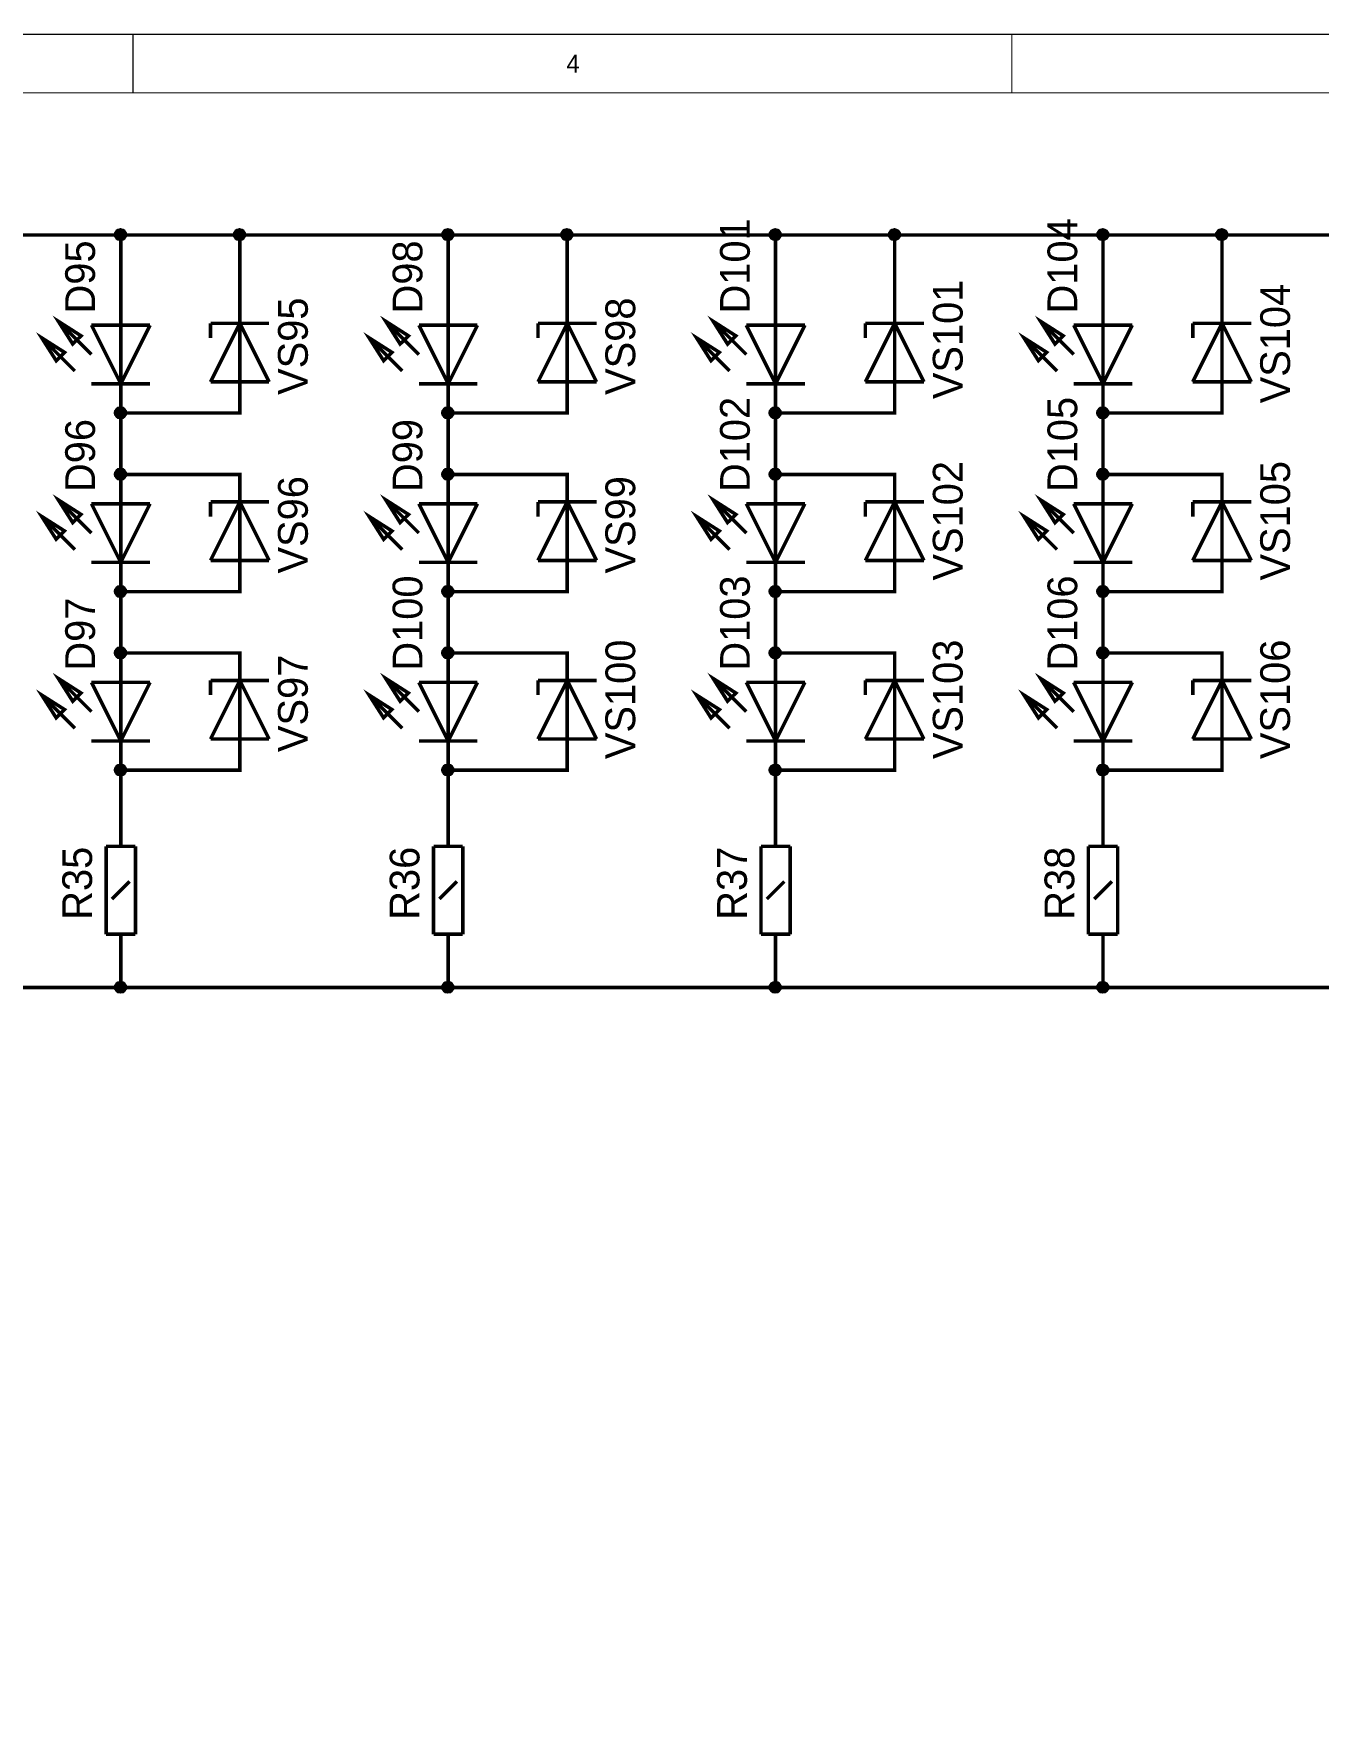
# Model space of a CAD drawing. Header units: millimetres. Extents: x 0 to 450, y 0 to 282.
# Drawn here: x 216.5 to 326.2, y 138.1 to 282 of the extents above; entities that cross this region are included whole.
import ezdxf

# ---------------------------------------------------------------- set-up
doc = ezdxf.new("R2010")
doc.units = ezdxf.units.MM
doc.layers.add('Sheet', color=255, linetype='Continuous')

msp = doc.modelspace()

# ---------------------------------------------------------------- linework, layer by layer
at = {"layer": 'Sheet'}
for points, const_width in [([(0, 282), (449.96, 282), (449.96, 0.04), (0, 0.04), (0, 282)], 0.0991), ([(225, 277), (225, 282)], 0.0991), ([(300, 277), (300, 282)], 0.0991), ([(5, 277), (444.96, 277), (444.96, 5.04), (5, 5.04), (5, 277)], 0.0991), ([(206.18, 264.88), (223.96, 264.88), (234.12, 264.88), (251.9, 264.88), (262.06, 264.88), (279.84, 264.88), (290, 264.88), (307.78, 264.88), (317.94, 264.88), (335.72, 264.88), (345.88, 264.88)], 0.3), ([(223.96, 259.68), (223.96, 264.88)], 0.3), ([(234.12, 264.88), (234.12, 259.84)], 0.3), ([(251.9, 259.68), (251.9, 264.88)], 0.3), ([(262.06, 264.88), (262.06, 259.84)], 0.3), ([(279.84, 259.68), (279.84, 264.88)], 0.3), ([(290, 264.88), (290, 259.84)], 0.3), ([(307.78, 259.68), (307.78, 264.88)], 0.3), ([(317.94, 264.88), (317.94, 259.84)], 0.3), ([(223.96, 257.18), (223.96, 259.68)], 0.3), ([(234.12, 257.34), (234.12, 259.84)], 0.3), ([(251.9, 257.18), (251.9, 259.68)], 0.3), ([(262.06, 257.34), (262.06, 259.84)], 0.3), ([(279.84, 257.18), (279.84, 259.68)], 0.3), ([(290, 257.34), (290, 259.84)], 0.3), ([(307.78, 257.18), (307.78, 259.68)], 0.3), ([(317.94, 257.34), (317.94, 259.84)], 0.3), ([(221.46, 254.68), (218.63, 257.51)], 0.3), ([(219.87, 255.57), (218.63, 257.51)], 0.3), ([(220.57, 256.27), (218.63, 257.51)], 0.3), ([(249.4, 254.68), (246.57, 257.51)], 0.3), ([(247.81, 255.57), (246.57, 257.51)], 0.3), ([(248.51, 256.27), (246.57, 257.51)], 0.3), ([(277.34, 254.68), (274.51, 257.51)], 0.3), ([(275.75, 255.57), (274.51, 257.51)], 0.3), ([(276.45, 256.27), (274.51, 257.51)], 0.3), ([(305.28, 254.68), (302.45, 257.51)], 0.3), ([(303.69, 255.57), (302.45, 257.51)], 0.3), ([(304.39, 256.27), (302.45, 257.51)], 0.3), ([(220.04, 253.27), (217.21, 256.1)], 0.3), ([(219.16, 254.86), (217.21, 256.1)], 0.3), ([(218.45, 254.15), (217.21, 256.1)], 0.3), ([(221.46, 257.18), (226.46, 257.18)], 0.3), ([(221.46, 257.18), (223.96, 252.18)], 0.3), ([(226.46, 257.18), (223.96, 252.18)], 0.3), ([(223.96, 252.18), (223.96, 257.18)], 0.3), ([(236.62, 257.34), (231.62, 257.34)], 0.3), ([(231.62, 252.34), (234.12, 257.34)], 0.3), ([(231.62, 257.34), (231.62, 256.09)], 0.3), ([(234.12, 252.34), (234.12, 257.34)], 0.3), ([(234.12, 257.34), (236.62, 252.34)], 0.3), ([(247.98, 253.27), (245.15, 256.1)], 0.3), ([(247.1, 254.86), (245.15, 256.1)], 0.3), ([(246.39, 254.15), (245.15, 256.1)], 0.3), ([(249.4, 257.18), (254.4, 257.18)], 0.3), ([(249.4, 257.18), (251.9, 252.18)], 0.3), ([(254.4, 257.18), (251.9, 252.18)], 0.3), ([(251.9, 252.18), (251.9, 257.18)], 0.3), ([(264.56, 257.34), (259.56, 257.34)], 0.3), ([(259.56, 252.34), (262.06, 257.34)], 0.3), ([(259.56, 257.34), (259.56, 256.09)], 0.3), ([(262.06, 252.34), (262.06, 257.34)], 0.3), ([(262.06, 257.34), (264.56, 252.34)], 0.3), ([(275.92, 253.27), (273.09, 256.1)], 0.3), ([(275.04, 254.86), (273.09, 256.1)], 0.3), ([(274.33, 254.15), (273.09, 256.1)], 0.3), ([(277.34, 257.18), (282.34, 257.18)], 0.3), ([(277.34, 257.18), (279.84, 252.18)], 0.3), ([(282.34, 257.18), (279.84, 252.18)], 0.3), ([(279.84, 252.18), (279.84, 257.18)], 0.3), ([(292.5, 257.34), (287.5, 257.34)], 0.3), ([(287.5, 252.34), (290, 257.34)], 0.3), ([(287.5, 257.34), (287.5, 256.09)], 0.3), ([(290, 252.34), (290, 257.34)], 0.3), ([(290, 257.34), (292.5, 252.34)], 0.3), ([(303.86, 253.27), (301.03, 256.1)], 0.3), ([(302.98, 254.86), (301.03, 256.1)], 0.3), ([(302.27, 254.15), (301.03, 256.1)], 0.3), ([(305.28, 257.18), (310.28, 257.18)], 0.3), ([(305.28, 257.18), (307.78, 252.18)], 0.3), ([(310.28, 257.18), (307.78, 252.18)], 0.3), ([(307.78, 252.18), (307.78, 257.18)], 0.3), ([(320.44, 257.34), (315.44, 257.34)], 0.3), ([(315.44, 252.34), (317.94, 257.34)], 0.3), ([(315.44, 257.34), (315.44, 256.09)], 0.3), ([(317.94, 252.34), (317.94, 257.34)], 0.3), ([(317.94, 257.34), (320.44, 252.34)], 0.3), ([(221.46, 252.18), (226.46, 252.18)], 0.3), ([(223.96, 252.18), (223.96, 249.68)], 0.3), ([(236.62, 252.34), (231.62, 252.34)], 0.3), ([(234.12, 252.34), (234.12, 249.84)], 0.3), ([(249.4, 252.18), (254.4, 252.18)], 0.3), ([(251.9, 252.18), (251.9, 249.68)], 0.3), ([(264.56, 252.34), (259.56, 252.34)], 0.3), ([(262.06, 252.34), (262.06, 249.84)], 0.3), ([(277.34, 252.18), (282.34, 252.18)], 0.3), ([(279.84, 252.18), (279.84, 249.68)], 0.3), ([(292.5, 252.34), (287.5, 252.34)], 0.3), ([(290, 252.34), (290, 249.84)], 0.3), ([(305.28, 252.18), (310.28, 252.18)], 0.3), ([(307.78, 252.18), (307.78, 249.68)], 0.3), ([(320.44, 252.34), (315.44, 252.34)], 0.3), ([(317.94, 252.34), (317.94, 249.84)], 0.3), ([(234.12, 244.6), (234.12, 244.44), (223.96, 244.44), (223.96, 249.68), (234.12, 249.68), (234.12, 249.84)], 0.3), ([(262.06, 244.6), (262.06, 244.44), (251.9, 244.44), (251.9, 249.68), (262.06, 249.68), (262.06, 249.84)], 0.3), ([(290, 244.6), (290, 244.44), (279.84, 244.44), (279.84, 249.68), (290, 249.68), (290, 249.84)], 0.3), ([(317.94, 244.6), (317.94, 244.44), (307.78, 244.44), (307.78, 249.68), (317.94, 249.68), (317.94, 249.84)], 0.3), ([(234.12, 242.1), (234.12, 244.6)], 0.3), ([(262.06, 242.1), (262.06, 244.6)], 0.3), ([(290, 242.1), (290, 244.6)], 0.3), ([(317.94, 242.1), (317.94, 244.6)], 0.3), ([(223.96, 241.94), (223.96, 244.44)], 0.3), ([(251.9, 241.94), (251.9, 244.44)], 0.3), ([(279.84, 241.94), (279.84, 244.44)], 0.3), ([(307.78, 241.94), (307.78, 244.44)], 0.3), ([(221.46, 239.44), (218.63, 242.27)], 0.3), ([(219.87, 240.33), (218.63, 242.27)], 0.3), ([(220.57, 241.03), (218.63, 242.27)], 0.3), ([(221.46, 241.94), (226.46, 241.94)], 0.3), ([(221.46, 241.94), (223.96, 236.94)], 0.3), ([(226.46, 241.94), (223.96, 236.94)], 0.3), ([(223.96, 236.94), (223.96, 241.94)], 0.3), ([(236.62, 242.1), (231.62, 242.1)], 0.3), ([(231.62, 237.1), (234.12, 242.1)], 0.3), ([(231.62, 242.1), (231.62, 240.85)], 0.3), ([(234.12, 237.1), (234.12, 242.1)], 0.3), ([(234.12, 242.1), (236.62, 237.1)], 0.3), ([(249.4, 239.44), (246.57, 242.27)], 0.3), ([(247.81, 240.33), (246.57, 242.27)], 0.3), ([(248.51, 241.03), (246.57, 242.27)], 0.3), ([(249.4, 241.94), (254.4, 241.94)], 0.3), ([(249.4, 241.94), (251.9, 236.94)], 0.3), ([(254.4, 241.94), (251.9, 236.94)], 0.3), ([(251.9, 236.94), (251.9, 241.94)], 0.3), ([(264.56, 242.1), (259.56, 242.1)], 0.3), ([(259.56, 237.1), (262.06, 242.1)], 0.3), ([(259.56, 242.1), (259.56, 240.85)], 0.3), ([(262.06, 237.1), (262.06, 242.1)], 0.3), ([(262.06, 242.1), (264.56, 237.1)], 0.3), ([(277.34, 239.44), (274.51, 242.27)], 0.3), ([(275.75, 240.33), (274.51, 242.27)], 0.3), ([(276.45, 241.03), (274.51, 242.27)], 0.3), ([(277.34, 241.94), (282.34, 241.94)], 0.3), ([(277.34, 241.94), (279.84, 236.94)], 0.3), ([(282.34, 241.94), (279.84, 236.94)], 0.3), ([(279.84, 236.94), (279.84, 241.94)], 0.3), ([(292.5, 242.1), (287.5, 242.1)], 0.3), ([(287.5, 237.1), (290, 242.1)], 0.3), ([(287.5, 242.1), (287.5, 240.85)], 0.3), ([(290, 237.1), (290, 242.1)], 0.3), ([(290, 242.1), (292.5, 237.1)], 0.3), ([(305.28, 239.44), (302.45, 242.27)], 0.3), ([(303.69, 240.33), (302.45, 242.27)], 0.3), ([(304.39, 241.03), (302.45, 242.27)], 0.3), ([(305.28, 241.94), (310.28, 241.94)], 0.3), ([(305.28, 241.94), (307.78, 236.94)], 0.3), ([(310.28, 241.94), (307.78, 236.94)], 0.3), ([(307.78, 236.94), (307.78, 241.94)], 0.3), ([(320.44, 242.1), (315.44, 242.1)], 0.3), ([(315.44, 237.1), (317.94, 242.1)], 0.3), ([(315.44, 242.1), (315.44, 240.85)], 0.3), ([(317.94, 237.1), (317.94, 242.1)], 0.3), ([(317.94, 242.1), (320.44, 237.1)], 0.3), ([(220.04, 238.03), (217.21, 240.86)], 0.3), ([(219.16, 239.62), (217.21, 240.86)], 0.3), ([(218.45, 238.91), (217.21, 240.86)], 0.3), ([(247.98, 238.03), (245.15, 240.86)], 0.3), ([(247.1, 239.62), (245.15, 240.86)], 0.3), ([(246.39, 238.91), (245.15, 240.86)], 0.3), ([(275.92, 238.03), (273.09, 240.86)], 0.3), ([(275.04, 239.62), (273.09, 240.86)], 0.3), ([(274.33, 238.91), (273.09, 240.86)], 0.3), ([(303.86, 238.03), (301.03, 240.86)], 0.3), ([(302.98, 239.62), (301.03, 240.86)], 0.3), ([(302.27, 238.91), (301.03, 240.86)], 0.3), ([(221.46, 236.94), (226.46, 236.94)], 0.3), ([(223.96, 236.94), (223.96, 234.44)], 0.3), ([(236.62, 237.1), (231.62, 237.1)], 0.3), ([(234.12, 237.1), (234.12, 234.6)], 0.3), ([(249.4, 236.94), (254.4, 236.94)], 0.3), ([(251.9, 236.94), (251.9, 234.44)], 0.3), ([(264.56, 237.1), (259.56, 237.1)], 0.3), ([(262.06, 237.1), (262.06, 234.6)], 0.3), ([(277.34, 236.94), (282.34, 236.94)], 0.3), ([(279.84, 236.94), (279.84, 234.44)], 0.3), ([(292.5, 237.1), (287.5, 237.1)], 0.3), ([(290, 237.1), (290, 234.6)], 0.3), ([(305.28, 236.94), (310.28, 236.94)], 0.3), ([(307.78, 236.94), (307.78, 234.44)], 0.3), ([(320.44, 237.1), (315.44, 237.1)], 0.3), ([(317.94, 237.1), (317.94, 234.6)], 0.3), ([(234.12, 229.36), (234.12, 229.2), (223.96, 229.2), (223.96, 234.44), (234.12, 234.44), (234.12, 234.6)], 0.3), ([(262.06, 229.36), (262.06, 229.2), (251.9, 229.2), (251.9, 234.44), (262.06, 234.44), (262.06, 234.6)], 0.3), ([(290, 229.36), (290, 229.2), (279.84, 229.2), (279.84, 234.44), (290, 234.44), (290, 234.6)], 0.3), ([(317.94, 229.36), (317.94, 229.2), (307.78, 229.2), (307.78, 234.44), (317.94, 234.44), (317.94, 234.6)], 0.3), ([(223.96, 226.7), (223.96, 229.2)], 0.3), ([(234.12, 226.86), (234.12, 229.36)], 0.3), ([(251.9, 226.7), (251.9, 229.2)], 0.3), ([(262.06, 226.86), (262.06, 229.36)], 0.3), ([(279.84, 226.7), (279.84, 229.2)], 0.3), ([(290, 226.86), (290, 229.36)], 0.3), ([(307.78, 226.7), (307.78, 229.2)], 0.3), ([(317.94, 226.86), (317.94, 229.36)], 0.3), ([(221.46, 224.2), (218.63, 227.03)], 0.3), ([(219.87, 225.09), (218.63, 227.03)], 0.3), ([(220.57, 225.79), (218.63, 227.03)], 0.3), ([(221.46, 226.7), (226.46, 226.7)], 0.3), ([(221.46, 226.7), (223.96, 221.7)], 0.3), ([(226.46, 226.7), (223.96, 221.7)], 0.3), ([(223.96, 221.7), (223.96, 226.7)], 0.3), ([(236.62, 226.86), (231.62, 226.86)], 0.3), ([(231.62, 221.86), (234.12, 226.86)], 0.3), ([(231.62, 226.86), (231.62, 225.61)], 0.3), ([(234.12, 221.86), (234.12, 226.86)], 0.3), ([(234.12, 226.86), (236.62, 221.86)], 0.3), ([(249.4, 224.2), (246.57, 227.03)], 0.3), ([(247.81, 225.09), (246.57, 227.03)], 0.3), ([(248.51, 225.79), (246.57, 227.03)], 0.3), ([(249.4, 226.7), (254.4, 226.7)], 0.3), ([(249.4, 226.7), (251.9, 221.7)], 0.3), ([(254.4, 226.7), (251.9, 221.7)], 0.3), ([(251.9, 221.7), (251.9, 226.7)], 0.3), ([(264.56, 226.86), (259.56, 226.86)], 0.3), ([(259.56, 221.86), (262.06, 226.86)], 0.3), ([(259.56, 226.86), (259.56, 225.61)], 0.3), ([(262.06, 221.86), (262.06, 226.86)], 0.3), ([(262.06, 226.86), (264.56, 221.86)], 0.3), ([(277.34, 224.2), (274.51, 227.03)], 0.3), ([(275.75, 225.09), (274.51, 227.03)], 0.3), ([(276.45, 225.79), (274.51, 227.03)], 0.3), ([(277.34, 226.7), (282.34, 226.7)], 0.3), ([(277.34, 226.7), (279.84, 221.7)], 0.3), ([(282.34, 226.7), (279.84, 221.7)], 0.3), ([(279.84, 221.7), (279.84, 226.7)], 0.3), ([(292.5, 226.86), (287.5, 226.86)], 0.3), ([(287.5, 221.86), (290, 226.86)], 0.3), ([(287.5, 226.86), (287.5, 225.61)], 0.3), ([(290, 221.86), (290, 226.86)], 0.3), ([(290, 226.86), (292.5, 221.86)], 0.3), ([(305.28, 224.2), (302.45, 227.03)], 0.3), ([(303.69, 225.09), (302.45, 227.03)], 0.3), ([(304.39, 225.79), (302.45, 227.03)], 0.3), ([(305.28, 226.7), (310.28, 226.7)], 0.3), ([(305.28, 226.7), (307.78, 221.7)], 0.3), ([(310.28, 226.7), (307.78, 221.7)], 0.3), ([(307.78, 221.7), (307.78, 226.7)], 0.3), ([(320.44, 226.86), (315.44, 226.86)], 0.3), ([(315.44, 221.86), (317.94, 226.86)], 0.3), ([(315.44, 226.86), (315.44, 225.61)], 0.3), ([(317.94, 221.86), (317.94, 226.86)], 0.3), ([(317.94, 226.86), (320.44, 221.86)], 0.3), ([(220.04, 222.79), (217.21, 225.62)], 0.3), ([(219.16, 224.38), (217.21, 225.62)], 0.3), ([(218.45, 223.67), (217.21, 225.62)], 0.3), ([(247.98, 222.79), (245.15, 225.62)], 0.3), ([(247.1, 224.38), (245.15, 225.62)], 0.3), ([(246.39, 223.67), (245.15, 225.62)], 0.3), ([(275.92, 222.79), (273.09, 225.62)], 0.3), ([(275.04, 224.38), (273.09, 225.62)], 0.3), ([(274.33, 223.67), (273.09, 225.62)], 0.3), ([(303.86, 222.79), (301.03, 225.62)], 0.3), ([(302.98, 224.38), (301.03, 225.62)], 0.3), ([(302.27, 223.67), (301.03, 225.62)], 0.3), ([(221.46, 221.7), (226.46, 221.7)], 0.3), ([(223.96, 221.7), (223.96, 219.2)], 0.3), ([(236.62, 221.86), (231.62, 221.86)], 0.3), ([(234.12, 221.86), (234.12, 219.36)], 0.3), ([(249.4, 221.7), (254.4, 221.7)], 0.3), ([(251.9, 221.7), (251.9, 219.2)], 0.3), ([(264.56, 221.86), (259.56, 221.86)], 0.3), ([(262.06, 221.86), (262.06, 219.36)], 0.3), ([(277.34, 221.7), (282.34, 221.7)], 0.3), ([(279.84, 221.7), (279.84, 219.2)], 0.3), ([(292.5, 221.86), (287.5, 221.86)], 0.3), ([(290, 221.86), (290, 219.36)], 0.3), ([(305.28, 221.7), (310.28, 221.7)], 0.3), ([(307.78, 221.7), (307.78, 219.2)], 0.3), ([(320.44, 221.86), (315.44, 221.86)], 0.3), ([(317.94, 221.86), (317.94, 219.36)], 0.3), ([(234.12, 219.36), (234.12, 219.2), (223.96, 219.2), (223.96, 213.96)], 0.3), ([(262.06, 219.36), (262.06, 219.2), (251.9, 219.2), (251.9, 213.96)], 0.3), ([(290, 219.36), (290, 219.2), (279.84, 219.2), (279.84, 213.96)], 0.3), ([(317.94, 219.36), (317.94, 219.2), (307.78, 219.2), (307.78, 213.96)], 0.3), ([(223.96, 212.71), (223.96, 213.96)], 0.3), ([(251.9, 212.71), (251.9, 213.96)], 0.3), ([(279.84, 212.71), (279.84, 213.96)], 0.3), ([(307.78, 212.71), (307.78, 213.96)], 0.3), ([(222.71, 205.21), (222.71, 212.71)], 0.3), ([(222.71, 212.71), (225.21, 212.71)], 0.3), ([(225.21, 212.71), (225.21, 205.21)], 0.3), ([(250.65, 205.21), (250.65, 212.71)], 0.3), ([(250.65, 212.71), (253.15, 212.71)], 0.3), ([(253.15, 212.71), (253.15, 205.21)], 0.3), ([(278.59, 205.21), (278.59, 212.71)], 0.3), ([(278.59, 212.71), (281.09, 212.71)], 0.3), ([(281.09, 212.71), (281.09, 205.21)], 0.3), ([(306.53, 205.21), (306.53, 212.71)], 0.3), ([(306.53, 212.71), (309.03, 212.71)], 0.3), ([(309.03, 212.71), (309.03, 205.21)], 0.3), ([(223.21, 208.21), (224.71, 209.71)], 0.3), ([(251.15, 208.21), (252.65, 209.71)], 0.3), ([(279.09, 208.21), (280.59, 209.71)], 0.3), ([(307.03, 208.21), (308.53, 209.71)], 0.3), ([(225.21, 205.21), (222.71, 205.21)], 0.3), ([(223.96, 205.21), (223.96, 203.96)], 0.3), ([(253.15, 205.21), (250.65, 205.21)], 0.3), ([(251.9, 205.21), (251.9, 203.96)], 0.3), ([(281.09, 205.21), (278.59, 205.21)], 0.3), ([(279.84, 205.21), (279.84, 203.96)], 0.3), ([(309.03, 205.21), (306.53, 205.21)], 0.3), ([(307.78, 205.21), (307.78, 203.96)], 0.3), ([(196.02, 203.96), (196.02, 200.66), (223.96, 200.66)], 0.3), ([(223.96, 203.96), (223.96, 200.66), (251.9, 200.66)], 0.3), ([(251.9, 203.96), (251.9, 200.66), (279.84, 200.66)], 0.3), ([(279.84, 203.96), (279.84, 200.66), (307.78, 200.66)], 0.3), ([(307.78, 203.96), (307.78, 200.66), (335.72, 200.66)], 0.3)]:
    msp.add_lwpolyline(points, dxfattribs=dict(at, const_width=const_width))
at = {"layer": 'Sheet', "const_width": 0.508}
for points in [[(223.7, 264.88, 1), (224.21, 264.88, 1)], [(233.86, 264.88, 1), (234.37, 264.88, 1)], [(251.64, 264.88, 1), (252.15, 264.88, 1)], [(261.8, 264.88, 1), (262.31, 264.88, 1)], [(279.58, 264.88, 1), (280.09, 264.88, 1)], [(289.74, 264.88, 1), (290.25, 264.88, 1)], [(307.52, 264.88, 1), (308.03, 264.88, 1)], [(317.68, 264.88, 1), (318.19, 264.88, 1)], [(223.7, 249.68, 1), (224.21, 249.68, 1)], [(251.64, 249.68, 1), (252.15, 249.68, 1)], [(279.58, 249.68, 1), (280.09, 249.68, 1)], [(307.52, 249.68, 1), (308.03, 249.68, 1)], [(223.7, 244.44, 1), (224.21, 244.44, 1)], [(251.64, 244.44, 1), (252.15, 244.44, 1)], [(279.58, 244.44, 1), (280.09, 244.44, 1)], [(307.52, 244.44, 1), (308.03, 244.44, 1)], [(223.7, 234.44, 1), (224.21, 234.44, 1)], [(251.64, 234.44, 1), (252.15, 234.44, 1)], [(279.58, 234.44, 1), (280.09, 234.44, 1)], [(307.52, 234.44, 1), (308.03, 234.44, 1)], [(223.7, 229.2, 1), (224.21, 229.2, 1)], [(251.64, 229.2, 1), (252.15, 229.2, 1)], [(279.58, 229.2, 1), (280.09, 229.2, 1)], [(307.52, 229.2, 1), (308.03, 229.2, 1)], [(223.7, 219.2, 1), (224.21, 219.2, 1)], [(251.64, 219.2, 1), (252.15, 219.2, 1)], [(279.58, 219.2, 1), (280.09, 219.2, 1)], [(307.52, 219.2, 1), (308.03, 219.2, 1)], [(223.7, 200.66, 1), (224.21, 200.66, 1)], [(251.64, 200.66, 1), (252.15, 200.66, 1)], [(279.58, 200.66, 1), (280.09, 200.66, 1)], [(307.52, 200.66, 1), (308.03, 200.66, 1)]]:
    msp.add_lwpolyline(points, format="xyb", close=True, dxfattribs=at)
at = {"layer": 'Sheet', "const_width": 0.3}
for points in [[(220.57, 256.27), (219.86, 255.57), (218.63, 257.51), (220.57, 256.27)], [(218.63, 257.51), (219.86, 255.57), (220.57, 256.27), (218.63, 257.51)], [(248.51, 256.27), (247.8, 255.57), (246.57, 257.51), (248.51, 256.27)], [(246.57, 257.51), (247.8, 255.57), (248.51, 256.27), (246.57, 257.51)], [(276.45, 256.27), (275.74, 255.57), (274.51, 257.51), (276.45, 256.27)], [(274.51, 257.51), (275.74, 255.57), (276.45, 256.27), (274.51, 257.51)], [(304.39, 256.27), (303.68, 255.57), (302.45, 257.51), (304.39, 256.27)], [(302.45, 257.51), (303.68, 255.57), (304.39, 256.27), (302.45, 257.51)], [(219.16, 254.86), (218.45, 254.15), (217.21, 256.1), (219.16, 254.86)], [(217.21, 256.1), (218.45, 254.15), (219.16, 254.86), (217.21, 256.1)], [(247.1, 254.86), (246.39, 254.15), (245.15, 256.1), (247.1, 254.86)], [(245.15, 256.1), (246.39, 254.15), (247.1, 254.86), (245.15, 256.1)], [(275.04, 254.86), (274.33, 254.15), (273.09, 256.1), (275.04, 254.86)], [(273.09, 256.1), (274.33, 254.15), (275.04, 254.86), (273.09, 256.1)], [(302.98, 254.86), (302.27, 254.15), (301.03, 256.1), (302.98, 254.86)], [(301.03, 256.1), (302.27, 254.15), (302.98, 254.86), (301.03, 256.1)], [(220.57, 241.03), (219.86, 240.33), (218.63, 242.27), (220.57, 241.03)], [(218.63, 242.27), (219.86, 240.33), (220.57, 241.03), (218.63, 242.27)], [(248.51, 241.03), (247.8, 240.33), (246.57, 242.27), (248.51, 241.03)], [(246.57, 242.27), (247.8, 240.33), (248.51, 241.03), (246.57, 242.27)], [(276.45, 241.03), (275.74, 240.33), (274.51, 242.27), (276.45, 241.03)], [(274.51, 242.27), (275.74, 240.33), (276.45, 241.03), (274.51, 242.27)], [(304.39, 241.03), (303.68, 240.33), (302.45, 242.27), (304.39, 241.03)], [(302.45, 242.27), (303.68, 240.33), (304.39, 241.03), (302.45, 242.27)], [(219.16, 239.62), (218.45, 238.91), (217.21, 240.86), (219.16, 239.62)], [(217.21, 240.86), (218.45, 238.91), (219.16, 239.62), (217.21, 240.86)], [(247.1, 239.62), (246.39, 238.91), (245.15, 240.86), (247.1, 239.62)], [(245.15, 240.86), (246.39, 238.91), (247.1, 239.62), (245.15, 240.86)], [(275.04, 239.62), (274.33, 238.91), (273.09, 240.86), (275.04, 239.62)], [(273.09, 240.86), (274.33, 238.91), (275.04, 239.62), (273.09, 240.86)], [(302.98, 239.62), (302.27, 238.91), (301.03, 240.86), (302.98, 239.62)], [(301.03, 240.86), (302.27, 238.91), (302.98, 239.62), (301.03, 240.86)], [(220.57, 225.79), (219.86, 225.09), (218.63, 227.03), (220.57, 225.79)], [(218.63, 227.03), (219.86, 225.09), (220.57, 225.79), (218.63, 227.03)], [(248.51, 225.79), (247.8, 225.09), (246.57, 227.03), (248.51, 225.79)], [(246.57, 227.03), (247.8, 225.09), (248.51, 225.79), (246.57, 227.03)], [(276.45, 225.79), (275.74, 225.09), (274.51, 227.03), (276.45, 225.79)], [(274.51, 227.03), (275.74, 225.09), (276.45, 225.79), (274.51, 227.03)], [(304.39, 225.79), (303.68, 225.09), (302.45, 227.03), (304.39, 225.79)], [(302.45, 227.03), (303.68, 225.09), (304.39, 225.79), (302.45, 227.03)], [(219.16, 224.38), (218.45, 223.67), (217.21, 225.62), (219.16, 224.38)], [(217.21, 225.62), (218.45, 223.67), (219.16, 224.38), (217.21, 225.62)], [(247.1, 224.38), (246.39, 223.67), (245.15, 225.62), (247.1, 224.38)], [(245.15, 225.62), (246.39, 223.67), (247.1, 224.38), (245.15, 225.62)], [(275.04, 224.38), (274.33, 223.67), (273.09, 225.62), (275.04, 224.38)], [(273.09, 225.62), (274.33, 223.67), (275.04, 224.38), (273.09, 225.62)], [(302.98, 224.38), (302.27, 223.67), (301.03, 225.62), (302.98, 224.38)], [(301.03, 225.62), (302.27, 223.67), (302.98, 224.38), (301.03, 225.62)]]:
    msp.add_lwpolyline(points, close=True, dxfattribs=at)
at = {"layer": 'Sheet'}
for centre, major_axis, ratio in [((223.94, 264.9), (0.487, 0), 0.999927), ((223.94, 264.9), (0.487, 0), 0.999927), ((223.94, 264.9), (0.487, 0), 0.999927), ((223.94, 264.9), (0.487, 0), 0.999927), ((234.09, 264.9), (0.487, 0), 0.999927), ((234.09, 264.9), (0.487, 0), 0.999927), ((234.09, 264.9), (0.487, 0), 0.999927), ((234.09, 264.9), (0.487, 0), 0.999927), ((251.87, 264.9), (0.487, 0), 0.999927), ((251.87, 264.9), (0.487, 0), 0.999927), ((251.87, 264.9), (0.487, 0), 0.999927), ((251.87, 264.9), (0.487, 0), 0.999927), ((262.03, 264.9), (0.487, 0), 0.999948), ((262.03, 264.9), (0.487, 0), 0.999948), ((262.03, 264.9), (0.487, 0), 0.999948), ((262.03, 264.9), (0.487, 0), 0.999948), ((279.81, 264.9), (0.487, 0), 0.999927), ((279.81, 264.9), (0.487, 0), 0.999927), ((279.81, 264.9), (0.487, 0), 0.999927), ((279.81, 264.9), (0.487, 0), 0.999927), ((289.98, 264.9), (0.487, 0), 0.999927), ((289.98, 264.9), (0.487, 0), 0.999927), ((289.98, 264.9), (0.487, 0), 0.999927), ((289.98, 264.9), (0.487, 0), 0.999927), ((307.76, 264.9), (0.487, 0), 0.999927), ((307.76, 264.9), (0.487, 0), 0.999927), ((307.76, 264.9), (0.487, 0), 0.999927), ((307.76, 264.9), (0.487, 0), 0.999927), ((317.91, 264.9), (0.487, 0), 0.999927), ((317.91, 264.9), (0.487, 0), 0.999927), ((317.91, 264.9), (0.487, 0), 0.999927), ((317.91, 264.9), (0.487, 0), 0.999927), ((223.94, 249.7), (0.487, 0), 0.999927), ((223.94, 249.7), (0.487, 0), 0.999927), ((223.94, 249.7), (0.487, 0), 0.999927), ((223.94, 249.7), (0.487, 0), 0.999927), ((223.94, 249.7), (0.487, 0), 0.999927), ((251.87, 249.7), (0.487, 0), 0.999927), ((251.87, 249.7), (0.487, 0), 0.999927), ((251.87, 249.7), (0.487, 0), 0.999927), ((251.87, 249.7), (0.487, 0), 0.999927), ((251.87, 249.7), (0.487, 0), 0.999927), ((279.81, 249.7), (0.487, 0), 0.999927), ((279.81, 249.7), (0.487, 0), 0.999927), ((279.81, 249.7), (0.487, 0), 0.999927), ((279.81, 249.7), (0.487, 0), 0.999927), ((279.81, 249.7), (0.487, 0), 0.999927), ((307.76, 249.7), (0.487, 0), 0.999927), ((307.76, 249.7), (0.487, 0), 0.999927), ((307.76, 249.7), (0.487, 0), 0.999927), ((307.76, 249.7), (0.487, 0), 0.999927), ((307.76, 249.7), (0.487, 0), 0.999927), ((223.94, 244.46), (0.487, 0), 0.999927), ((223.94, 244.46), (0.487, 0), 0.999927), ((223.94, 244.46), (0.487, 0), 0.999927), ((223.94, 244.46), (0.487, 0), 0.999927), ((223.94, 244.46), (0.487, 0), 0.999927), ((251.87, 244.46), (0.487, 0), 0.999927), ((251.87, 244.46), (0.487, 0), 0.999927), ((251.87, 244.46), (0.487, 0), 0.999927), ((251.87, 244.46), (0.487, 0), 0.999927), ((251.87, 244.46), (0.487, 0), 0.999927), ((279.81, 244.46), (0.487, 0), 0.999927), ((279.81, 244.46), (0.487, 0), 0.999927), ((279.81, 244.46), (0.487, 0), 0.999927), ((279.81, 244.46), (0.487, 0), 0.999927), ((279.81, 244.46), (0.487, 0), 0.999927), ((307.76, 244.46), (0.487, 0), 0.999927), ((307.76, 244.46), (0.487, 0), 0.999927), ((307.76, 244.46), (0.487, 0), 0.999927), ((307.76, 244.46), (0.487, 0), 0.999927), ((307.76, 244.46), (0.487, 0), 0.999927), ((223.94, 234.46), (0.487, 0), 0.999927), ((223.94, 234.46), (0.487, 0), 0.999927), ((223.94, 234.46), (0.487, 0), 0.999927), ((223.94, 234.46), (0.487, 0), 0.999927), ((223.94, 234.46), (0.487, 0), 0.999927), ((251.87, 234.46), (0.487, 0), 0.999927), ((251.87, 234.46), (0.487, 0), 0.999927), ((251.87, 234.46), (0.487, 0), 0.999927), ((251.87, 234.46), (0.487, 0), 0.999927), ((251.87, 234.46), (0.487, 0), 0.999927), ((279.81, 234.46), (0.487, 0), 0.999927), ((279.81, 234.46), (0.487, 0), 0.999927), ((279.81, 234.46), (0.487, 0), 0.999927), ((279.81, 234.46), (0.487, 0), 0.999927), ((279.81, 234.46), (0.487, 0), 0.999927), ((307.76, 234.46), (0.487, 0), 0.999927), ((307.76, 234.46), (0.487, 0), 0.999927), ((307.76, 234.46), (0.487, 0), 0.999927), ((307.76, 234.46), (0.487, 0), 0.999927), ((307.76, 234.46), (0.487, 0), 0.999927), ((223.94, 229.22), (0, 0.488), 0.997356), ((223.94, 229.22), (0, 0.488), 0.997356), ((223.94, 229.22), (0, 0.488), 0.997356), ((223.94, 229.22), (0, 0.488), 0.997356), ((223.94, 229.22), (0, 0.488), 0.997356), ((251.87, 229.22), (0, 0.488), 0.997356), ((251.87, 229.22), (0, 0.488), 0.997356), ((251.87, 229.22), (0, 0.488), 0.997356), ((251.87, 229.22), (0, 0.488), 0.997356), ((251.87, 229.22), (0, 0.488), 0.997356), ((279.81, 229.22), (0, 0.488), 0.997356), ((279.81, 229.22), (0, 0.488), 0.997356), ((279.81, 229.22), (0, 0.488), 0.997356), ((279.81, 229.22), (0, 0.488), 0.997356), ((279.81, 229.22), (0, 0.488), 0.997356), ((307.76, 229.22), (0, 0.488), 0.997356), ((307.76, 229.22), (0, 0.488), 0.997356), ((307.76, 229.22), (0, 0.488), 0.997356), ((307.76, 229.22), (0, 0.488), 0.997356), ((307.76, 229.22), (0, 0.488), 0.997356), ((223.94, 219.22), (0.487, 0), 0.999927), ((223.94, 219.22), (0.487, 0), 0.999927), ((223.94, 219.22), (0.487, 0), 0.999927), ((223.94, 219.22), (0.487, 0), 0.999927), ((223.94, 219.22), (0.487, 0), 0.999927), ((251.87, 219.22), (0.487, 0), 0.999927), ((251.87, 219.22), (0.487, 0), 0.999927), ((251.87, 219.22), (0.487, 0), 0.999927), ((251.87, 219.22), (0.487, 0), 0.999927), ((251.87, 219.22), (0.487, 0), 0.999927), ((279.81, 219.22), (0.487, 0), 0.999927), ((279.81, 219.22), (0.487, 0), 0.999927), ((279.81, 219.22), (0.487, 0), 0.999927), ((279.81, 219.22), (0.487, 0), 0.999927), ((279.81, 219.22), (0.487, 0), 0.999927), ((307.76, 219.22), (0.487, 0), 0.999927), ((307.76, 219.22), (0.487, 0), 0.999927), ((307.76, 219.22), (0.487, 0), 0.999927), ((307.76, 219.22), (0.487, 0), 0.999927), ((307.76, 219.22), (0.487, 0), 0.999927), ((223.94, 200.68), (0.487, 0), 0.999927), ((223.94, 200.68), (0.487, 0), 0.999927), ((223.94, 200.68), (0.487, 0), 0.999927), ((223.94, 200.68), (0.487, 0), 0.999927), ((251.87, 200.68), (0.487, 0), 0.999927), ((251.87, 200.68), (0.487, 0), 0.999927), ((251.87, 200.68), (0.487, 0), 0.999927), ((251.87, 200.68), (0.487, 0), 0.999927), ((279.81, 200.68), (0.487, 0), 0.999927), ((279.81, 200.68), (0.487, 0), 0.999927), ((279.81, 200.68), (0.487, 0), 0.999927), ((279.81, 200.68), (0.487, 0), 0.999927), ((307.76, 200.68), (0.487, 0), 0.999927), ((307.76, 200.68), (0.487, 0), 0.999927), ((307.76, 200.68), (0.487, 0), 0.999927), ((307.76, 200.68), (0.487, 0), 0.999927)]:
    msp.add_ellipse(centre, major_axis=major_axis, ratio=ratio, dxfattribs=at)

# ---------------------------------------------------------------- texts
msp.add_text('4', height=1.52, dxfattribs=at).set_placement((261.99, 278.74))
for s, p in [('D101', (277.64, 258.18)), ('D104', (305.58, 258.18)), ('D95', (221.76, 258.18)), ('D98', (249.7, 258.18)), ('VS101', (295.8, 250.87)), ('VS104', (323.74, 250.51)), ('VS95', (239.92, 251.23)), ('VS98', (267.86, 251.23)), ('D102', (277.64, 242.94)), ('D105', (305.58, 242.94)), ('D96', (221.76, 242.94)), ('D99', (249.7, 242.94)), ('VS102', (295.8, 235.39)), ('VS105', (323.74, 235.39)), ('VS96', (239.92, 235.99)), ('VS99', (267.86, 235.99)), ('D100', (249.7, 227.7)), ('D103', (277.64, 227.7)), ('D106', (305.58, 227.7)), ('D97', (221.76, 227.7)), ('VS97', (239.92, 220.75)), ('VS100', (267.86, 220.15)), ('VS103', (295.8, 220.15)), ('VS106', (323.74, 220.15)), ('R35', (221.51, 206.44)), ('R36', (249.45, 206.44)), ('R37', (277.39, 206.44)), ('R38', (305.33, 206.44))]:
    msp.add_text(s, height=2.54, rotation=90, dxfattribs=at).set_placement(p)

doc.saveas('drawing.dxf')
